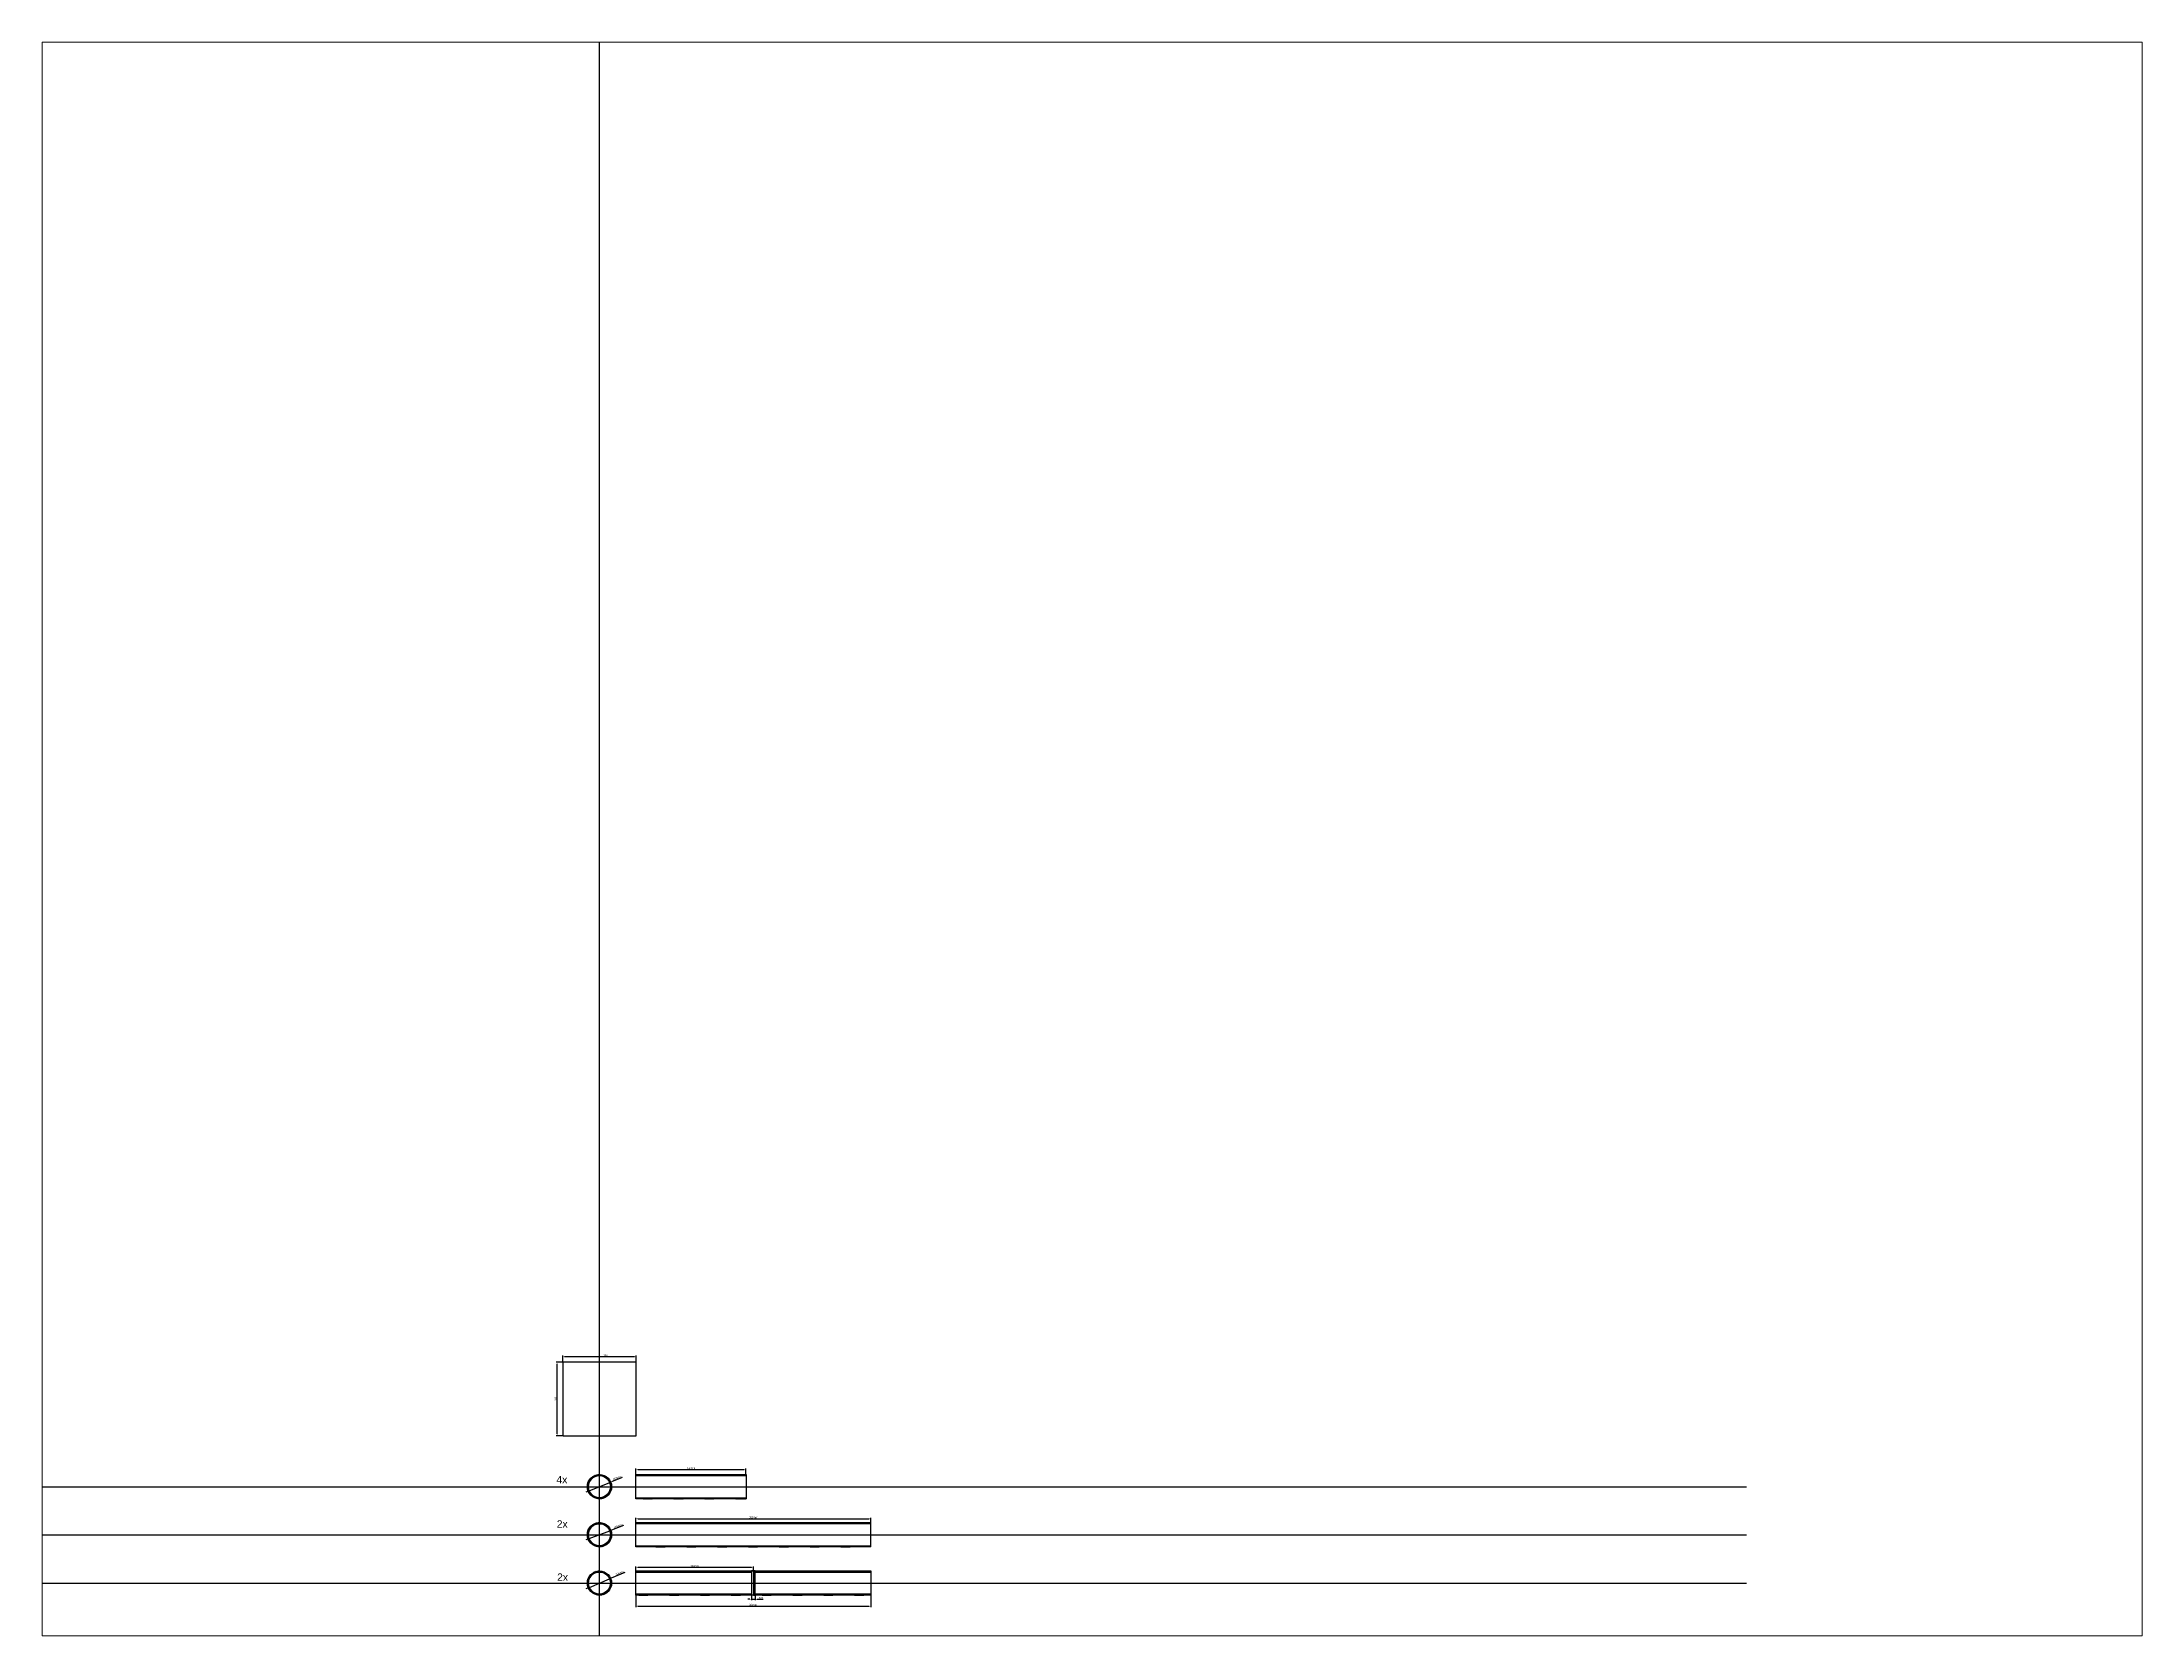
# Paper-space layout 'Layout1' of a CAD drawing. Header units: millimetres. Extents: x 26 to 231, y 20 to 176.
# The model-space entities are those that its viewports show. They can reach past a viewport. Long polylines and large blocks are cut down to what shows.
import ezdxf

# ---------------------------------------------------------------- set-up
doc = ezdxf.new("R2010")
doc.units = ezdxf.units.MM
doc.linetypes.add('ACAD_ISO02W100', pattern=[15, 12, -3])
for name, color, linetype in [('Capa.1 (Estructura)', 7, 'Continuous'), ('Capa.2 (Ejes)', 80, 'ACAD_ISO02W100'), ('Capa.4 (Cotas)', 10, 'Continuous')]:
    doc.layers.add(name, color=color, linetype=linetype)
doc.styles.get("Standard").update_dxf_attribs({"font": 'arial.ttf'})
doc.dimstyles.new('ISO-25', dxfattribs={"dimtxt": 2.5, "dimasz": 2.5, "dimexe": 1.25, "dimexo": 0.625, "dimtad": 1, "dimtxsty": 'Standard', "dimcen": 2.5, "dimadec": 0, "dimazin": 0, "dimtfac": 1, "dimtmove": 0, "dimatfit": 3, "dimfxl": 1, "dimarcsym": 0})

# ---------------------------------------------------------------- blocks, each defined once
blk = doc.blocks.new('*D1')
at = {"layer": 'Capa.4 (Cotas)', "color": 0, "lineweight": -2, "transparency": 16777216}
for p, q in [((917.8, 1091.3), (915.5, 1090.3)), ((920.1, 1092.2), (947.7, 1103.8)), ((968.3, 1112.5), (950, 1104.8))]:
    blk.add_line(p, q, dxfattribs=at)
at = {"layer": 'Capa.4 (Cotas)', "color": 0, "transparency": 16777216}
for points in [[(917.6, 1091.7), (917.9, 1090.9), (920.1, 1092.2)], [(949.9, 1105.2), (950.2, 1104.4), (947.7, 1103.8)]]:
    blk.add_solid(points, dxfattribs=at)
at = {"layer": 'Defpoints', "color": 0, "transparency": 16777216}
for p in [(920.1, 1092.2), (947.7, 1103.8)]:
    blk.add_point(p, dxfattribs=at)
at = {"layer": 'Capa.4 (Cotas)', "color": 0, "transparency": 16777216, "insert": (961.4, 1111.7), "char_height": 2.5, "attachment_point": 5, "rotation": 22.7526}
blk.add_mtext('∅30mm', dxfattribs=at)
blk = doc.blocks.new('*D2')
at = {"layer": 'Capa.4 (Cotas)', "color": 0, "lineweight": -2, "transparency": 16777216}
for p, q in [((966.5, 1176.3), (950.3, 1170.1)), ((917.6, 1157.6), (915.2, 1156.7)), ((919.9, 1158.5), (947.9, 1169.2))]:
    blk.add_line(p, q, dxfattribs=at)
at = {"layer": 'Capa.4 (Cotas)', "color": 0, "transparency": 16777216}
for points in [[(917.4, 1158), (917.7, 1157.2), (919.9, 1158.5)], [(950.1, 1170.5), (950.4, 1169.7), (947.9, 1169.2)]]:
    blk.add_solid(points, dxfattribs=at)
at = {"layer": 'Defpoints', "color": 0, "transparency": 16777216}
for p in [(919.9, 1158.5), (947.9, 1169.2)]:
    blk.add_point(p, dxfattribs=at)
at = {"layer": 'Capa.4 (Cotas)', "color": 0, "transparency": 16777216, "insert": (959.6, 1175.8), "char_height": 2.5, "attachment_point": 5, "rotation": 20.8676}
blk.add_mtext('∅30mm', dxfattribs=at)
blk = doc.blocks.new('*D4')
at = {"layer": 'Capa.4 (Cotas)', "color": 0, "lineweight": -2, "transparency": 16777216}
for p, q in [((920, 1223.6), (947.8, 1234.9)), ((964.8, 1241.8), (950.1, 1235.8)), ((917.7, 1222.6), (915.4, 1221.7))]:
    blk.add_line(p, q, dxfattribs=at)
at = {"layer": 'Capa.4 (Cotas)', "color": 0, "transparency": 16777216}
for points in [[(950, 1236.2), (950.3, 1235.4), (947.8, 1234.9)], [(917.5, 1223), (917.8, 1222.3), (920, 1223.6)]]:
    blk.add_solid(points, dxfattribs=at)
at = {"layer": 'Defpoints', "color": 0, "transparency": 16777216}
for p in [(947.8, 1234.9), (920, 1223.6)]:
    blk.add_point(p, dxfattribs=at)
at = {"layer": 'Capa.4 (Cotas)', "color": 0, "transparency": 16777216, "insert": (957.9, 1241.1), "char_height": 2.5, "width": 6.293, "attachment_point": 5, "rotation": 22.1021}
blk.add_mtext('∅30mm', dxfattribs=at)
blk = doc.blocks.new('*D6')
at = {"layer": 'Capa.4 (Cotas)', "color": 0, "lineweight": -2, "transparency": 16777216}
for p, q in [((983.4, 1080.9), (983.4, 1065.4)), ((985.9, 1066.6), (1300.9, 1066.6)), ((1303.4, 1080.9), (1303.4, 1065.4))]:
    blk.add_line(p, q, dxfattribs=at)
at = {"layer": 'Capa.4 (Cotas)', "color": 0, "transparency": 16777216}
for points in [[(985.9, 1067.1), (985.9, 1066.2), (983.4, 1066.6)], [(1300.9, 1067.1), (1300.9, 1066.2), (1303.4, 1066.6)]]:
    blk.add_solid(points, dxfattribs=at)
at = {"layer": 'Defpoints', "color": 0, "transparency": 16777216}
for p in [(983.4, 1081.5), (1303.4, 1081.5), (1303.4, 1066.6)]:
    blk.add_point(p, dxfattribs=at)
at = {"layer": 'Capa.4 (Cotas)', "color": 0, "transparency": 16777216, "insert": (1143.4, 1068.5), "char_height": 2.5, "attachment_point": 5}
blk.add_mtext('320mm', dxfattribs=at)
blk = doc.blocks.new('*D7')
at = {"layer": 'Capa.4 (Cotas)', "color": 0, "lineweight": -2, "transparency": 16777216}
for p, q in [((983.4, 1115.2), (983.4, 1120.8)), ((985.9, 1119.6), (1140.9, 1119.6)), ((1143.4, 1115.2), (1143.4, 1120.8))]:
    blk.add_line(p, q, dxfattribs=at)
at = {"layer": 'Capa.4 (Cotas)', "color": 0, "transparency": 16777216}
for points in [[(985.9, 1120), (985.9, 1119.1), (983.4, 1119.6)], [(1140.9, 1120), (1140.9, 1119.1), (1143.4, 1119.6)]]:
    blk.add_solid(points, dxfattribs=at)
at = {"layer": 'Defpoints', "color": 0, "transparency": 16777216}
for p in [(1143.4, 1119.6), (983.4, 1114.5), (1143.4, 1114.5)]:
    blk.add_point(p, dxfattribs=at)
at = {"layer": 'Capa.4 (Cotas)', "color": 0, "transparency": 16777216, "insert": (1063.4, 1121.5), "char_height": 2.5, "width": 5.28, "attachment_point": 5}
blk.add_mtext('160mm', dxfattribs=at)
blk = doc.blocks.new('*D8')
at = {"layer": 'Capa.4 (Cotas)', "color": 0, "lineweight": -2, "transparency": 16777216}
for p, q in [((1138.4, 1075.9), (1135.9, 1075.9)), ((1140.9, 1080.9), (1140.9, 1074.7)), ((1140.9, 1075.9), (1145.9, 1075.9)), ((1145.9, 1080.9), (1145.9, 1074.7)), ((1148.4, 1075.9), (1156.6, 1075.9))]:
    blk.add_line(p, q, dxfattribs=at)
at = {"layer": 'Capa.4 (Cotas)', "color": 0, "transparency": 16777216}
for points in [[(1138.4, 1076.4), (1138.4, 1075.5), (1140.9, 1075.9)], [(1148.4, 1076.4), (1148.4, 1075.5), (1145.9, 1075.9)]]:
    blk.add_solid(points, dxfattribs=at)
at = {"layer": 'Defpoints', "color": 0, "transparency": 16777216}
for p in [(1140.9, 1081.5), (1145.9, 1081.5), (1145.9, 1075.9)]:
    blk.add_point(p, dxfattribs=at)
at = {"layer": 'Capa.4 (Cotas)', "color": 0, "transparency": 16777216, "insert": (1153.8, 1077.8), "char_height": 2.5, "attachment_point": 5}
blk.add_mtext('M5', dxfattribs=at)
blk = doc.blocks.new('*D9')
at = {"layer": 'Capa.4 (Cotas)', "color": 0, "lineweight": -2, "transparency": 16777216}
for p, q in [((983.4, 1246.3), (983.4, 1253.8)), ((985.9, 1252.5), (1130.9, 1252.5)), ((1133.4, 1246.3), (1133.4, 1253.8))]:
    blk.add_line(p, q, dxfattribs=at)
at = {"layer": 'Capa.4 (Cotas)', "color": 0, "transparency": 16777216}
for points in [[(985.9, 1252.9), (985.9, 1252.1), (983.4, 1252.5)], [(1130.9, 1252.9), (1130.9, 1252.1), (1133.4, 1252.5)]]:
    blk.add_solid(points, dxfattribs=at)
at = {"layer": 'Defpoints', "color": 0, "transparency": 16777216}
for p in [(983.4, 1245.7), (1133.4, 1252.5), (1133.4, 1245.7)]:
    blk.add_point(p, dxfattribs=at)
at = {"layer": 'Capa.4 (Cotas)', "color": 0, "transparency": 16777216, "insert": (1058.4, 1254.4), "char_height": 2.5, "attachment_point": 5}
blk.add_mtext('150mm', dxfattribs=at)
blk = doc.blocks.new('*D10')
at = {"layer": 'Capa.4 (Cotas)', "color": 0, "lineweight": -2, "transparency": 16777216}
for p, q in [((883.9, 1399.2), (883.9, 1407.6)), ((886.4, 1406.3), (981.4, 1406.3)), ((983.9, 1399.2), (983.9, 1407.6))]:
    blk.add_line(p, q, dxfattribs=at)
at = {"layer": 'Capa.4 (Cotas)', "color": 0, "transparency": 16777216}
for points in [[(886.4, 1406.7), (886.4, 1405.9), (883.9, 1406.3)], [(981.4, 1406.7), (981.4, 1405.9), (983.9, 1406.3)]]:
    blk.add_solid(points, dxfattribs=at)
at = {"layer": 'Defpoints', "color": 0, "transparency": 16777216}
for p in [(983.9, 1406.3), (883.9, 1398.6), (983.9, 1398.6)]:
    blk.add_point(p, dxfattribs=at)
at = {"layer": 'Capa.4 (Cotas)', "color": 0, "transparency": 16777216, "insert": (942.2, 1408.2), "char_height": 2.5, "attachment_point": 5}
blk.add_mtext('100', dxfattribs=at)
blk = doc.blocks.new('*D11')
at = {"layer": 'Capa.4 (Cotas)', "color": 0, "lineweight": -2, "transparency": 16777216}
for p, q in [((883.3, 1398.6), (874.8, 1398.6)), ((876.1, 1301.1), (876.1, 1396.1)), ((883.3, 1298.6), (874.8, 1298.6))]:
    blk.add_line(p, q, dxfattribs=at)
at = {"layer": 'Capa.4 (Cotas)', "color": 0, "transparency": 16777216}
for points in [[(875.7, 1396.1), (876.5, 1396.1), (876.1, 1398.6)], [(875.7, 1301.1), (876.5, 1301.1), (876.1, 1298.6)]]:
    blk.add_solid(points, dxfattribs=at)
at = {"layer": 'Defpoints', "color": 0, "transparency": 16777216}
for p in [(876.1, 1398.6), (883.9, 1398.6), (883.9, 1298.6)]:
    blk.add_point(p, dxfattribs=at)
at = {"layer": 'Capa.4 (Cotas)', "color": 0, "transparency": 16777216, "insert": (874.2, 1348.6), "char_height": 2.5, "attachment_point": 5, "rotation": 90}
blk.add_mtext('100', dxfattribs=at)
blk = doc.blocks.new('*D13')
at = {"layer": 'Capa.4 (Cotas)', "color": 0, "lineweight": -2, "transparency": 16777216}
for p, q in [((983.4, 1181), (983.4, 1186.8)), ((985.9, 1185.6), (1300.9, 1185.6)), ((1303.4, 1181), (1303.4, 1186.8))]:
    blk.add_line(p, q, dxfattribs=at)
at = {"layer": 'Capa.4 (Cotas)', "color": 0, "transparency": 16777216}
for points in [[(985.9, 1186), (985.9, 1185.2), (983.4, 1185.6)], [(1300.9, 1186), (1300.9, 1185.2), (1303.4, 1185.6)]]:
    blk.add_solid(points, dxfattribs=at)
at = {"layer": 'Defpoints', "color": 0, "transparency": 16777216}
for p in [(983.4, 1180.4), (1303.4, 1185.6), (1303.4, 1180.4)]:
    blk.add_point(p, dxfattribs=at)
at = {"layer": 'Capa.4 (Cotas)', "color": 0, "transparency": 16777216, "insert": (1143.4, 1187.5), "char_height": 2.5, "attachment_point": 5}
blk.add_mtext('320mm', dxfattribs=at)

msp = doc.modelspace()

# ---------------------------------------------------------------- hatches: boundary and pattern name
at = {"layer": 'Capa.1 (Estructura)'}
h = msp.add_hatch(dxfattribs=at)
h.set_pattern_fill('ANSI31', color=256, scale=0.1)
h.paths.add_polyline_path([(917.406, 1229.223, 1), (950.406, 1229.223, 1)])
h.paths.add_polyline_path([(948.906, 1229.223, -1), (918.906, 1229.223, -1)], flags=16)
h = msp.add_hatch(dxfattribs=at)
h.set_pattern_fill('ANSI32', color=256, scale=0.1)
h.paths.add_polyline_path([(1133.406, 1245.723), (983.406, 1245.723), (983.406, 1244.223), (1133.406, 1244.223)])
h.paths.add_polyline_path([(1133.406, 1214.223), (983.406, 1214.223), (983.406, 1212.723), (1133.406, 1212.723)])
h = msp.add_hatch(dxfattribs=at)
h.set_pattern_fill('ANSI31', color=256, scale=0.1)
h.paths.add_polyline_path([(950.406, 1163.854, 1), (917.406, 1163.854, 1)])
h.paths.add_polyline_path([(918.906, 1163.854, -1), (948.906, 1163.854, -1)], flags=16)
h = msp.add_hatch(dxfattribs=at)
h.set_pattern_fill('ANSI31', color=256, scale=0.1)
h.paths.add_polyline_path([(1303.406, 1148.854), (983.406, 1148.854), (983.406, 1147.354), (1303.406, 1147.354)])
h.paths.add_polyline_path([(1303.406, 1180.354), (983.406, 1180.354), (983.406, 1178.854), (1303.406, 1178.854)])
h = msp.add_hatch(dxfattribs=at)
h.set_pattern_fill('ANSI31', color=256, scale=0.1)
h.paths.add_polyline_path([(917.406, 1098.047, 1), (950.406, 1098.047, 1)])
h.paths.add_polyline_path([(948.906, 1098.047, -1), (918.906, 1098.047, -1)], flags=16)
h = msp.add_hatch(dxfattribs=at)
h.set_pattern_fill('ANSI31', color=256, scale=0.1)
h.paths.add_polyline_path([(1140.906, 1114.547), (983.406, 1114.547), (983.406, 1113.047), (1140.906, 1113.047)])
h.paths.add_polyline_path([(1303.406, 1114.547), (1145.906, 1114.547), (1145.906, 1113.047), (1303.406, 1113.047)])
h.paths.add_polyline_path([(1140.906, 1083.047), (983.406, 1083.047), (983.406, 1081.547), (1140.906, 1081.547)])
h.paths.add_polyline_path([(1303.406, 1083.047), (1145.906, 1083.047), (1145.906, 1081.547), (1303.406, 1081.547)])

# ---------------------------------------------------------------- linework, layer by layer
for p, q in [((983.906, 1398.624), (883.906, 1398.624)), ((883.906, 1398.624), (883.906, 1298.624)), ((983.906, 1298.624), (983.906, 1398.624)), ((883.906, 1298.624), (983.906, 1298.624)), ((933.906, 1298.624), (983.906, 1298.624)), ((983.406, 1212.723), (983.406, 1245.723)), ((983.406, 1245.723), (1133.406, 1245.723)), ((983.406, 1244.223), (1133.406, 1244.223)), ((1133.406, 1245.723), (1133.406, 1212.723)), ((983.406, 1214.223), (1133.406, 1214.223)), ((1133.406, 1212.723), (983.406, 1212.723)), ((983.406, 1180.354), (1303.406, 1180.354)), ((983.406, 1178.854), (983.406, 1180.354)), ((1303.406, 1178.854), (983.406, 1178.854)), ((983.406, 1148.854), (983.406, 1178.854)), ((1303.406, 1178.854), (1303.406, 1180.354)), ((1303.406, 1148.854), (1303.406, 1178.854)), ((983.406, 1148.854), (1303.406, 1148.854)), ((983.406, 1147.354), (983.406, 1148.854)), ((1303.406, 1147.354), (983.406, 1147.354)), ((1303.406, 1147.354), (1303.406, 1148.854)), ((983.406, 1081.547), (983.406, 1114.547)), ((983.406, 1114.547), (1303.406, 1114.547)), ((983.406, 1114.547), (1143.406, 1114.547)), ((983.406, 1113.047), (1140.906, 1113.047)), ((1145.906, 1114.547), (1140.906, 1114.547)), ((1140.906, 1114.547), (1140.906, 1081.547)), ((1145.906, 1081.547), (1145.906, 1114.547)), ((1145.906, 1113.047), (1303.406, 1113.047)), ((1303.406, 1114.547), (1303.406, 1081.547)), ((1140.906, 1083.047), (983.406, 1083.047)), ((1303.406, 1081.547), (983.406, 1081.547)), ((1143.406, 1081.547), (1145.906, 1081.547)), ((1303.406, 1083.047), (1145.906, 1083.047))]:
    msp.add_line(p, q, dxfattribs=at)
for centre, radius in [((933.906, 1229.223), 16.5), ((933.906, 1229.223), 15), ((933.906, 1163.854), 16.5), ((933.906, 1163.854), 15), ((933.906, 1098.047), 16.5), ((933.906, 1098.047), 15)]:
    msp.add_circle(centre, radius, dxfattribs=at)
at = {"layer": 'Capa.2 (Ejes)'}
msp.add_line((1143.406, 1114.547), (1143.406, 1081.547), dxfattribs=at)
for p, direction in [((933.906, 1098.047), (0, 1)), ((933.906, 1229.223), (1, 0)), ((933.906, 1163.854), (1, 0)), ((933.906, 1098.047), (1, 0))]:
    msp.add_xline(p, direction, dxfattribs=at)

# ---------------------------------------------------------------- texts
at = {"layer": 'Capa.1 (Estructura)', "char_height": 10, "attachment_point": 1}
for s, insert in [('4x', (875.332, 1243.804)), ('2x', (875.805, 1183.491)), ('2x', (876.277, 1111.139))]:
    msp.add_mtext_dynamic_manual_height_columns(s, width=26.89882, gutter_width=12.5, heights=[13.855], dxfattribs=dict(at, insert=insert))

# ---------------------------------------------------------------- dimensions: what is measured, and where the dimension line sits
at = {"layer": 'Capa.4 (Cotas)'}
dim = msp.add_linear_dim(base=(983.906, 1406.308), p1=(883.906, 1398.624), p2=(983.906, 1398.624), dimstyle='ISO-25', dxfattribs=at)
dim.commit()
dim.dimension.update_dxf_attribs({"geometry": '*D10', "text_midpoint": (942.2, 1406.308), "dimtype": 160})
dim = msp.add_linear_dim(base=(876.074, 1398.624), p1=(883.906, 1298.624), p2=(883.906, 1398.624), angle=90, dimstyle='ISO-25', dxfattribs=at)
dim.commit()
dim.dimension.update_dxf_attribs({"geometry": '*D11', "text_midpoint": (874.172, 1348.624)})
dim = msp.add_diameter_dim_2p(p1=(920.008, 1223.579), p2=(947.803, 1234.866), text='<>mm', dimstyle='ISO-25', dxfattribs=at)
dim.commit()
dim.dimension.update_dxf_attribs({"geometry": '*D4', "text_midpoint": (957.857, 1241.077)})
for base, p1, p2, picture, middle in [((1133.406, 1252.524), (983.406, 1245.723), (1133.406, 1245.723), '*D9', (1058.406, 1254.425)), ((1303.406, 1185.589), (983.406, 1180.354), (1303.406, 1180.354), '*D13', (1143.406, 1187.491)), ((1143.406, 1119.552), (983.406, 1114.547), (1143.406, 1114.547), '*D7', (1063.406, 1121.454))]:
    dim = msp.add_linear_dim(base=base, p1=p1, p2=p2, text='<>mm', dimstyle='ISO-25', dxfattribs=at)
    dim.commit()
    dim.dimension.update_dxf_attribs({"geometry": picture, "text_midpoint": middle})
for p1, p2, picture, middle in [((919.889, 1158.511), (947.922, 1169.197), '*D2', (960.318, 1173.923)), ((920.073, 1092.245), (947.738, 1103.848), '*D1', (962.13, 1109.884))]:
    dim = msp.add_diameter_dim_2p(p1=p1, p2=p2, text='<>mm', dimstyle='ISO-25', dxfattribs=at)
    dim.commit()
    dim.dimension.update_dxf_attribs({"geometry": picture, "text_midpoint": middle, "dimtype": 163})
for base, p1, p2, text, picture, middle in [((1303.406, 1066.636), (983.406, 1081.547), (1303.406, 1081.547), '<>mm', '*D6', (1143.406, 1066.636)), ((1145.906, 1075.939), (1140.906, 1081.547), (1145.906, 1081.547), 'M<>', '*D8', (1153.757, 1075.939))]:
    dim = msp.add_linear_dim(base=base, p1=p1, p2=p2, text=text, dimstyle='ISO-25', dxfattribs=at)
    dim.commit()
    dim.dimension.update_dxf_attribs({"geometry": picture, "text_midpoint": middle, "dimtype": 160})

psp = doc.layouts.get("Layout1")

# ---------------------------------------------------------------- viewports
at = {"layer": 'Capa.4 (Cotas)'}
psp.add_viewport(center=(128.5, 97.5), size=(205.6, 156), view_center_point=(1604.518, 2110.792), view_height=2169.55797, dxfattribs=at)

doc.saveas('drawing.dxf')
